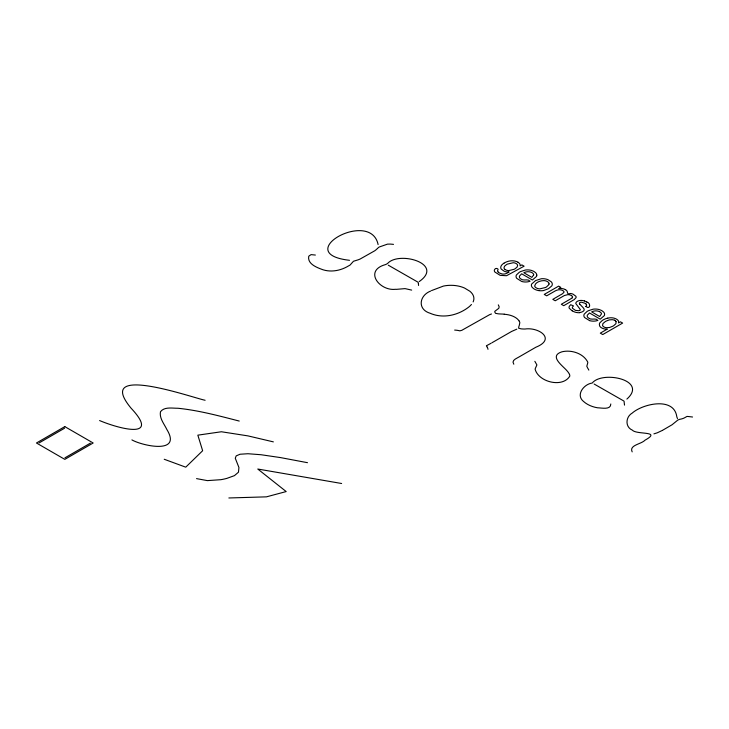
<?xml version="1.0" encoding="UTF-8"?>
<svg xmlns="http://www.w3.org/2000/svg" width="729" height="729" viewBox="0 0 729 729"><rect width="100%" height="100%" fill="white"/><g stroke="black" fill="none" stroke-linecap="round" stroke-linejoin="round"><path stroke-width="1.09" d="M610.802 403.984C610.829 410.135 601.625 407.857 597.561 407.793C592.404 406.937 587.31 404.887 583.4 401.342C575.4 394.717 584.157 383.964 592.221 383.053C602.364 370.314 648.418 379.982 626.876 399.082M473.13 301.915L473.504 300.959A21.925 12.657 0 0 0 469.913 291.272L464.537 288.037A22.253 12.849 0 0 0 453.566 285.394L453.055 285.376A21.824 12.603 0 0 0 443.387 286.087L431.568 290.579M471.453 304.476L470.615 305.378A31.912 18.425 0 0 1 468.264 307.438C457.575 315.511 442.667 318.792 430.11 313.251C417.043 309.333 419.339 295.309 430.721 291.044M377.422 248.516L378.706 247.35A4.921 2.843 0 0 1 379.417 246.949L387.5 244.133L390.471 244.087A36.769 21.223 0 0 0 391.491 244.188L393.505 244.361M572.128 297.824L571.691 298.197A15.756 9.094 0 0 1 570.37 299.045L561.321 304.275L563.745 305.679L574.197 299.619L576.019 297.714A4.656 2.688 0 0 0 576.11 297.204A5.039 2.907 0 0 0 575.837 296.211L572.93 294.097A6.761 3.909 0 0 0 570.461 293.486C565.722 295.163 568.985 290.88 565.321 289.604M419.239 281.549C444.626 263.807 399.146 250.685 387.646 263.415A8.529 4.921 0 0 1 385.231 264.663C363.607 270.796 379.636 291.172 395.391 289.295A35.694 20.603 0 0 0 396.612 289.331L404.923 288.629A4.611 2.661 0 0 1 406.062 288.839L411.675 290.106M503.958 263.187L502.691 264.098A11.163 6.443 0 0 0 500.805 266.869L500.741 267.671A7.162 4.137 0 0 0 501.333 269.174L504.204 271.224A6.853 3.955 0 0 0 507.065 271.926L509.134 271.972L508.295 272.455A34.609 19.984 0 0 1 506.919 273.193L505.826 273.676A4.839 2.798 0 0 1 502.682 274.068A3.937 2.269 0 0 1 502.081 273.967L499.812 273.165A10.899 6.288 0 0 1 499.201 272.819A9.167 5.294 0 0 1 498.855 272.591L498.281 272.136M39.074 442.94L64.599 428.205M64.899 457.858L90.423 443.123M491.911 342.776L511.576 331.476L516.806 329.153M491.091 343.25L488.257 344.79A12.038 6.953 0 0 1 487.564 345.127L486.407 345.792L486.699 346.348A5.887 3.399 0 0 1 487.036 346.84L487.2 347.122M662.552 430.31L672.074 424.752L677.104 420.66A9.258 5.34 0 0 0 677.487 420.232L679.574 419.33A10.288 5.941 0 0 0 680.895 419.084L681.278 418.993A10.944 6.324 0 0 0 684.44 417.863L687.019 416.423L689.033 416.587A14.051 8.11 0 0 0 689.834 416.696L692.55 417.015M662.342 430.42L657.631 432.643A17.596 10.16 0 0 1 656.829 432.953L653.913 433.864M491.483 313.98L490.262 314.427A16.576 9.568 0 0 0 489.514 314.728L462.286 330.046A16.248 9.377 0 0 0 461.958 330.273L459.835 330.857A10.106 5.832 0 0 0 458.86 330.62L458.24 330.492A13.796 7.964 0 0 0 456.217 330.201L454.659 330.073M228.86 497.971L266.44 496.85L286.196 491.565L257.774 469.029L341.619 483.5M504.258 314.135L501.834 314.035A41.681 24.066 0 0 1 498.226 313.825L495.52 313.324L494.709 311.903A5.121 2.962 0 0 1 494.973 311.201L498.399 308.613A4.219 2.433 0 0 0 498.928 308.012L499.137 306.672L498.308 304.868M315.375 255.059L311.092 254.621L308.996 255.997A13.842 7.992 0 0 0 308.686 256.581C307.483 264.208 317.315 267.698 323.093 269.803C331.713 272.482 341.063 270.459 348.635 265.857A32.395 18.699 0 0 0 350.093 265.028L353.474 261.264L358.231 259.797A39.257 22.663 0 0 0 360.172 259.005L374.742 250.785A31.028 17.915 0 0 0 377.431 248.516M349.501 260.299C290.242 253.519 370.478 208.312 378.105 244.561M307.492 462.687L280.51 457.593L261.037 454.732L247.933 453.73L240.041 454.24L236.205 455.871L235.276 458.259L238.93 467.499L238.465 472.201L234.456 475.636L226.874 478.379A45.262 26.135 0 0 1 220.869 479.691L207.364 480.621L196.538 478.616M273.366 441.874L247.951 435.887L221.388 431.759L197.841 435.158L202.644 450.732L185.749 467.171L164.225 459.261M239.249 421.061C219.037 415.867 198.753 410.372 177.931 408.258C172.281 408.331 164.408 406.527 160.471 411.748C159.204 418.246 164.216 423.941 166.868 429.518C182.214 454.577 142.656 445.938 131.913 439.906M205.122 400.248C194.269 398.326 92.975 362.167 131.065 408.176C161.337 440.398 118.107 428.406 99.591 420.551M589.524 320.587L584.594 317.525A8.466 4.884 0 0 1 583.874 315.429A8.52 4.921 0 0 1 584.275 314.081L587.055 311.474A18.589 10.735 0 0 1 588.394 310.727L593.06 309.205A8.675 5.012 0 0 1 594.982 309.041L595.939 309.05A8.538 4.93 0 0 1 599.475 309.652L601.079 310.281A11.846 6.834 0 0 1 602.181 310.9L603.576 312.012A8.338 4.811 0 0 1 604.578 313.999L604.587 314.545A8.493 4.903 0 0 1 604.305 315.63L600.222 319.156L589.497 312.96L587.374 315.119A5.777 3.335 0 0 0 587.209 315.83L587.209 316.003A5.668 3.271 0 0 0 588.531 318.026C591.347 320.605 595.566 317.47 597.908 320.414L596.504 320.806A8.238 4.757 0 0 1 589.506 320.605M585.751 306.435C590.599 310.281 590.909 302.663 586.79 301.997M594.126 384.028L623.678 400.914A2.078 1.203 0 0 1 624.142 401.597L624.152 402.043A5.404 3.116 0 0 0 624.161 402.271L624.215 402.645A16.138 9.322 0 0 1 624.252 402.946L624.425 404.376M388.302 265.192L417.17 281.713A13.459 7.773 0 0 1 417.462 281.868L417.817 282.077A1.941 1.121 0 0 1 418.072 282.333L418.164 282.469A2.971 1.713 0 0 1 418.246 282.688L418.373 283.663M572.21 310.937L569.212 308.176A6.005 3.472 0 0 1 569.103 307.802A6.625 3.827 0 0 1 569.349 306.271L570.679 304.722L573.468 305.898L572.456 307.1A4.119 2.378 0 0 0 572.356 307.583A4.028 2.324 0 0 0 572.547 308.321L575.436 310.372L578.726 310.736A2.634 1.522 0 0 0 579.291 310.59A2.725 1.576 0 0 0 579.983 310.235L580.138 310.107A1.968 1.139 0 0 0 580.402 309.679L575.837 303.592A4.729 2.734 0 0 1 575.956 302.763A5.085 2.934 0 0 1 576.867 301.651L577.104 301.487A5.732 3.308 0 0 1 577.596 301.205A5.221 3.016 0 0 1 579.263 300.621A5.622 3.244 0 0 1 582.134 300.466L583.774 300.776A10.598 6.114 0 0 1 584.394 300.949M517.991 262.276L519.075 263.051A6.989 4.037 0 0 1 520.096 264.618L520.123 265.885L521.864 264.891L524.105 266.185L506.773 275.589A5.677 3.271 0 0 1 506.236 275.717L500.149 275.334L494.863 272.017A7.572 4.374 0 0 1 494.39 271.033L494.326 270.641A4.948 2.861 0 0 1 494.663 269.52C495.255 267.452 499.192 268.673 497.88 270.158A2.834 1.64 0 0 0 497.57 271.115A4.666 2.697 0 0 0 498.29 272.136M586.07 304.075L585.451 303.565A8.092 4.675 0 0 0 584.968 303.255L581.405 302.18A2.032 1.176 0 0 0 579.4 303.191A3.189 1.841 0 0 0 579.746 304.102M487.282 347.259L487.327 347.332A13.067 7.545 0 0 1 487.774 348.426L487.993 349.309M534.849 361.32L536.899 364.928L535.277 368.555A11.3 6.525 0 0 0 535.141 369.302C538.594 382.114 562.606 388.129 569.796 376.118A11.883 6.862 0 0 0 569.477 374.36M519.248 321.052L519.704 322.191A9.313 5.376 0 0 1 519.786 322.892L519.267 325.407A22.79 13.158 0 0 1 518.902 326.346L518.583 328.178L520.998 328.834A23.911 13.805 0 0 0 521.855 328.916A20.148 11.637 0 0 0 525.044 329.025C538.603 326.92 556.537 338.921 535.851 347.241L519.002 356.973C516.414 358.568 510.974 360.336 513.808 364.218M677.487 418.546L676.913 417.125A16.102 9.295 0 0 1 676.749 416.405C673.787 396.704 642.869 403.675 632.18 413.115C625.619 416.797 624.881 426.984 632.344 430.137C636.599 434.912 661.249 430.839 645.958 439.642A54.292 31.347 0 0 0 645.047 440.152C641.402 444.234 628.799 445.018 632.171 451.871M569.477 374.36L568.52 372.683A44.095 25.46 0 0 0 567.044 370.842C562.852 365.785 548.509 356.071 561.868 351.834C571.117 349.51 583.227 353.255 587.72 362.04A9.386 5.413 0 0 1 587.784 362.796L586.799 366.25L587.738 368.2A31.402 18.134 0 0 1 588.822 370.122M616.087 321.662L615.914 323.649L613.754 325.644A18.152 10.479 0 0 1 612.743 326.246L609.49 327.512L606.492 327.695A4.656 2.688 0 0 1 604.131 327.048A5.167 2.98 0 0 1 603.74 326.82A4.775 2.752 0 0 1 602.573 325.398L602.919 323.594L605.198 321.653A19.036 10.99 0 0 1 606.246 321.061L609.271 319.894L612.287 319.676A4.565 2.634 0 0 1 616.051 321.635M624.434 404.449L624.525 405.124M418.583 285.467L418.4 283.891M614.465 320.222A5.021 2.898 0 0 1 614.875 320.432M607.776 318.154A8.11 4.684 0 0 1 612.56 317.862A8.402 4.857 0 0 1 616.889 319.384L617.91 320.222A6.461 3.727 0 0 1 618.639 321.617L618.52 322.911L620.443 321.808L622.639 323.075L602.746 334.556L600.304 333.144L607.348 329.08A6.515 3.763 0 0 1 601.78 327.95L601.133 327.594A7.791 4.492 0 0 1 599.602 325.836L599.366 324.259A9.131 5.267 0 0 1 599.821 322.865L602.282 320.468A18.125 10.461 0 0 1 603.12 319.949A13.787 7.964 0 0 1 607.74 318.117M599.429 311.629A6.78 3.909 0 0 1 600.085 311.994L600.66 312.422A5.149 2.971 0 0 1 601.489 313.871L599.666 316.523L591.638 311.884L592.914 311.347A5.714 3.299 0 0 1 599.475 311.602M579.555 312.75A8.675 5.012 0 0 1 572.411 310.846M579.546 312.568A5.923 3.417 0 0 0 582.571 311.666A5.212 3.007 0 0 0 584.111 310.126A5.267 3.044 0 0 0 583.719 308.449L583.236 307.82A37.926 21.897 0 0 0 582.662 307.173L579.974 304.394A11.254 6.497 0 0 1 579.719 304.111M586.143 304.057A3.782 2.178 0 0 1 585.77 306.444M584.403 300.949A10.479 6.051 0 0 1 586.79 302.006M565.458 289.659A7.336 4.237 0 0 0 558.797 288.538L560.82 287.381L558.642 286.123L544.253 294.425L546.695 295.828L554.158 291.527A18.626 10.753 0 0 1 556.191 290.479L557.184 290.124A4.584 2.643 0 0 1 560.419 289.805A5.167 2.989 0 0 1 563.162 290.816L563.872 291.509A2.561 1.476 0 0 1 563.991 292.211L562.533 293.732L552.801 299.355L555.243 300.767L564.419 295.509L567.827 294.653A4.839 2.798 0 0 1 570.971 295.318A5.923 3.417 0 0 1 571.454 295.591M571.408 295.619A3.39 1.959 0 0 1 572.265 297.86M539.004 290.634A10.088 5.823 0 0 1 534.585 289.213A12.347 7.135 0 0 1 533.637 288.638L532.298 287.463A8.575 4.948 0 0 1 531.405 285.413L531.395 285.139A8.219 4.748 0 0 1 531.66 284.046L535.615 280.565L541.191 278.779A7.992 4.611 0 0 1 543.26 278.706A9.249 5.34 0 0 1 547.998 279.717L551.179 281.749A8.73 5.039 0 0 1 552.281 284.046L552.281 284.319A8.693 5.021 0 0 1 551.762 285.941L548.445 288.702L543.597 290.543A8.484 4.893 0 0 1 539.004 290.625M505.115 269.475A4.994 2.88 0 0 1 503.994 267.862L504.504 266.267L506.336 264.718A18.006 10.397 0 0 1 507.329 264.135L513.243 262.722A4.866 2.807 0 0 1 515.941 263.424A5.54 3.198 0 0 1 516.342 263.661A5.003 2.889 0 0 1 517.599 265.256L517.153 267.042L515.139 268.728A17.232 9.951 0 0 1 514.136 269.293L508.742 270.605A5.039 2.907 0 0 1 505.944 269.958A5.923 3.417 0 0 1 505.124 269.475M518.082 262.221A8.493 4.903 0 0 0 508.824 261.155A13.769 7.946 0 0 0 503.976 263.196M504.231 314.272A17.788 10.27 0 0 1 519.157 321.07M536.772 275.115L536.772 275.389A8.493 4.903 0 0 1 536.489 276.473L532.407 280L521.682 273.812L519.558 275.963A5.777 3.335 0 0 0 519.394 276.674L519.394 276.856A5.668 3.271 0 0 0 520.716 278.879C523.531 281.458 527.741 278.314 530.092 281.257L528.689 281.649A8.238 4.757 0 0 1 521.691 281.458L516.779 278.378A8.466 4.884 0 0 1 516.059 276.282A8.52 4.921 0 0 1 516.46 274.924L519.239 272.318A18.589 10.735 0 0 1 520.579 271.571L525.245 270.058A8.675 5.012 0 0 1 527.167 269.894L528.124 269.903A8.538 4.93 0 0 1 531.66 270.495L533.264 271.133A11.846 6.834 0 0 1 534.366 271.744L535.76 272.856A8.338 4.811 0 0 1 536.754 274.851L536.772 275.115M533.683 274.897L531.851 277.366L523.823 272.728L525.099 272.19A5.714 3.299 0 0 1 531.66 272.446A6.78 3.909 0 0 1 532.27 272.837L532.835 273.266A5.149 2.971 0 0 1 533.674 274.724L533.683 274.897M549.01 283.909L549.001 284.1A5.604 3.235 0 0 1 548.846 284.656L546.495 286.934A17.095 9.869 0 0 1 545.465 287.518L539.806 288.866A5.376 3.107 0 0 1 536.808 288.165L536.58 288.046A6.57 3.791 0 0 1 535.924 287.645L535.733 287.508A5.367 3.098 0 0 1 534.694 285.923C535.35 282.096 540.471 280.638 543.898 280.61A5.376 3.107 0 0 1 546.65 281.203L546.887 281.321A6.579 3.8 0 0 1 547.579 281.695L547.78 281.831A5.395 3.116 0 0 1 548.992 283.554L549.01 283.909M64.808 426.62L36.45 442.995L64.808 459.37L93.166 442.995L64.808 426.62"/></g></svg>
